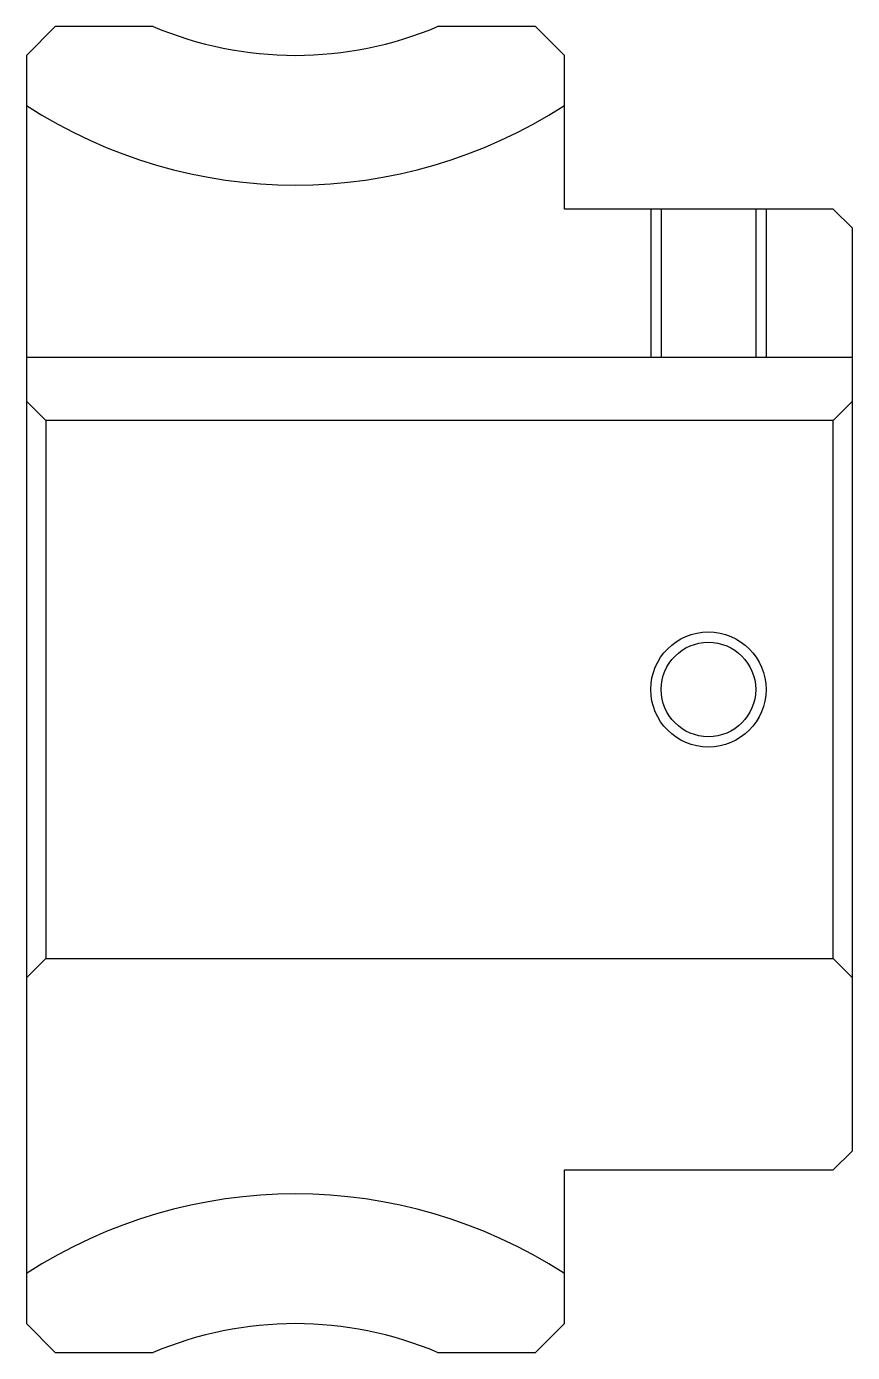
# Model space of a CAD drawing. Header units: metres. Extents: x 106 to 304, y 89 to 158.
# Drawn here: x 106.5 to 149.5, y 89.2 to 158.2 of the extents above.
import ezdxf

# ---------------------------------------------------------------- set-up
doc = ezdxf.new("R2010")
doc.units = ezdxf.units.M

msp = doc.modelspace()

# ---------------------------------------------------------------- linework, layer by layer
at = {"color": 4}
for p, q in [((106.5, 141.050003), (149.5, 141.050003)), ((149.5, 138.75), (148.5, 137.75)), ((106.5, 108.75), (107.5, 109.75)), ((149.5, 108.75), (148.5, 109.75))]:
    msp.add_line(p, q, dxfattribs=at)
for points in [[(113.100677, 158.25), (108, 158.25), (106.5, 156.75), (106.5, 108.75)], [(134.5, 148.75), (134.5, 156.75), (133, 158.25), (127.899323, 158.25)], [(134.5, 98.75), (148.5, 98.75), (149.5, 99.75), (149.5, 147.75), (148.5, 148.75), (134.5, 148.75)], [(139, 148.75), (139, 141.050003)], [(139.540009, 148.75), (139.540009, 141.050003)], [(144.459991, 148.75), (144.459991, 141.050003)], [(145, 148.75), (145, 141.050003)], [(106.5, 138.75), (107.5, 137.75), (107.5, 109.75), (148.5, 109.75), (148.5, 137.75), (107.5, 137.75)], [(106.5, 108.75), (106.5, 90.75), (108, 89.25), (113.100677, 89.25)], [(127.899323, 89.25), (133, 89.25), (134.5, 90.75), (134.5, 98.75)]]:
    msp.add_lwpolyline(points, dxfattribs=at)
at = {"color": 7}
msp.add_circle((142, 123.75), 3, dxfattribs=at)
at = {"color": 4}
msp.add_circle((142, 123.75), 2.46, dxfattribs=at)
for centre, radius, start, end in [((120.5, 175.75), 19, 247.08045793, 292.91954207), ((120.5, 175.75), 25.75, 237.06485901, 302.93514099), ((120.5, 71.75), 25.75, 57.06485901, 122.93514099), ((120.5, 71.75), 19, 67.08045793, 112.91954207)]:
    msp.add_arc(centre, radius, start, end, dxfattribs=at)

doc.saveas('drawing.dxf')
